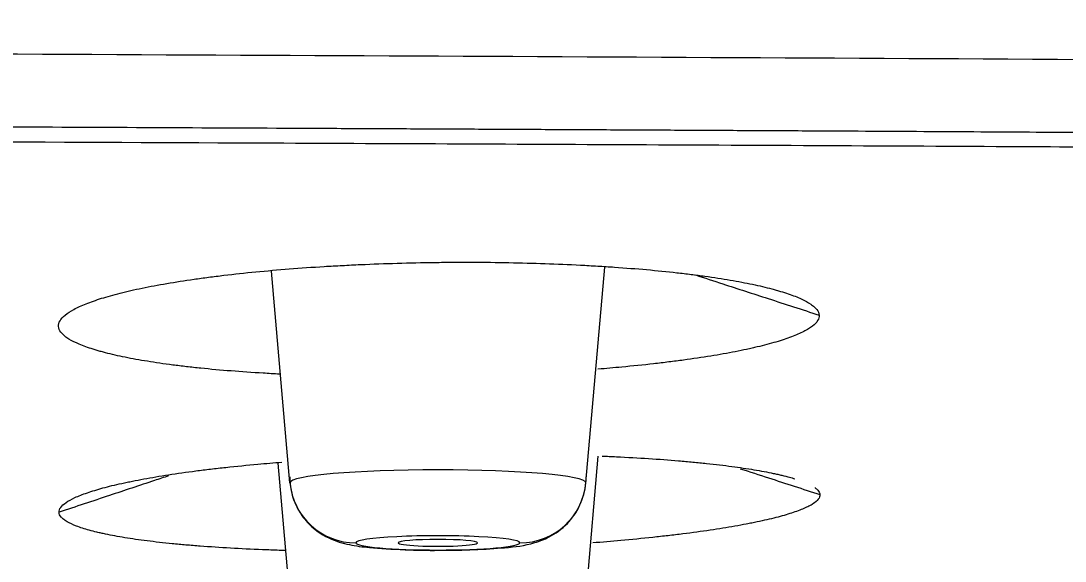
# Model space of a CAD drawing. Header units: millimetres. Extents: x 2433 to 4809, y -10272 to -6912.
# Drawn here: x 3248.48 to 3264.27, y -8013.98 to -8005.82 of the extents above; entities that cross this region are included whole.
import ezdxf

# ---------------------------------------------------------------- set-up
doc = ezdxf.new("R2010")
doc.units = ezdxf.units.MM
doc.layers.add('DIM', color=3, linetype='Continuous', lineweight=13)
doc.styles.add('ARIAL', font='arial.ttf')
doc.dimstyles.get("Standard").update_dxf_attribs({"dimtxt": 15, "dimasz": 15, "dimexe": 0.18, "dimexo": 0.0625, "dimgap": 4, "dimtad": 0, "dimtih": 1, "dimtoh": 1, "dimdec": 1, "dimdsep": 46, "dimtxsty": 'ARIAL', "dimcen": 0, "dimclrd": 3, "dimclre": 3, "dimclrt": 3, "dimadec": 0, "dimazin": 0, "dimtfac": 1, "dimtdec": 1, "dimtofl": 0, "dimtmove": 0, "dimatfit": 3, "dimfxl": 1, "dimtolj": 1, "dimtzin": 0, "dimarcsym": 0})

# ---------------------------------------------------------------- blocks, each defined once
blk = doc.blocks.new('*D46')
at = {"layer": 'Defpoints', "color": 0, "transparency": 16777216}
for p in [(3184.787, -7905.985), (3696.954, -9950.155), (3696.954, -9950.155)]:
    blk.add_point(p, dxfattribs=at)
at = {"layer": 'DIM', "color": 3, "lineweight": -2, "transparency": 16777216}
for p, q in [((3184.85, -7905.985), (3697.134, -7905.985)), ((3696.954, -7923.985), (3696.954, -8911.271)), ((3696.954, -9932.155), (3696.954, -8944.87)), ((3697.016, -9950.155), (3697.134, -9950.155))]:
    blk.add_line(p, q, dxfattribs=at)
at = {"layer": 'DIM', "color": 3, "transparency": 16777216}
for points in [[(3693.954, -7923.985), (3699.954, -7923.985), (3696.954, -7905.985)], [(3693.954, -9932.155), (3699.954, -9932.155), (3696.954, -9950.155)]]:
    blk.add_solid(points, dxfattribs=at)
at = {"layer": 'DIM', "color": 3, "transparency": 16777216, "insert": (3696.954, -8928.07), "char_height": 18, "attachment_point": 5, "style": 'ARIAL'}
blk.add_mtext('\\A1;(2280)', dxfattribs=at)

msp = doc.modelspace()

# ---------------------------------------------------------------- linework, layer by layer
at = {"linetype": 'Continuous', "lineweight": 18}
for p, q in [((3257.024, -8012.797), (3257.31, -8009.537)), ((3252.551, -8012.797), (3252.271, -8009.602)), ((3257.024, -8014.54), (3257.212, -8012.396)), ((3252.551, -8014.54), (3252.372, -8012.501))]:
    msp.add_line(p, q, dxfattribs=at)
at = {"linetype": 'Continuous', "lineweight": 13}
for centre, major_axis, ratio, start_param, end_param in [((3254.787, -8012.797), (-2.236, 0), 0.087156, 3.141593, 6.283185), ((3253.547, -8012.71), (1, 0), 0.996195, 3.228859, 4.712389), ((3256.028, -8012.71), (-1, 0), 0.996195, 1.570796, 3.054326), ((3254.787, -8013.706), (1.24, 0), 0.087156, 0, 3.141593), ((3254.787, -8013.706), (1.24, 0), 0.087156, 3.141593, 6.283185)]:
    msp.add_ellipse(centre, major_axis=major_axis, ratio=ratio, start_param=start_param, end_param=end_param, dxfattribs=at)
at = {"linetype": 'Continuous', "lineweight": 18}
for start_param, end_param in [(3.141593, 6.283185), (0, 3.141593)]:
    msp.add_ellipse((3254.787, -8013.706), major_axis=(-0.6, 0), ratio=0.087156, start_param=start_param, end_param=end_param, dxfattribs=at)
at = {"linetype": 'Continuous', "lineweight": 13}
for points, knots in [([(3088.856, -8006.517), (3090.849, -8006.505), (3092.842, -8006.49), (3096.829, -8006.464), (3098.823, -8006.452), (3104.806, -8006.415), (3108.796, -8006.392), (3120.771, -8006.33), (3128.759, -8006.295), (3144.741, -8006.238), (3152.735, -8006.217), (3168.729, -8006.188), (3176.729, -8006.181), (3192.726, -8006.179), (3200.723, -8006.185), (3216.716, -8006.211), (3224.713, -8006.23), (3240.698, -8006.283), (3248.686, -8006.317), (3260.659, -8006.377), (3264.65, -8006.399), (3270.633, -8006.434), (3272.627, -8006.446), (3276.614, -8006.472), (3278.608, -8006.486), (3280.601, -8006.498)], [0, 0, 0, 0, 0.03125, 0.03125, 0.0625, 0.0625, 0.125, 0.125, 0.25, 0.25, 0.375, 0.375, 0.5, 0.5, 0.625, 0.625, 0.75, 0.75, 0.875, 0.875, 0.9375, 0.9375, 0.96875, 0.96875, 1, 1, 1, 1]), ([(3280.526, -8007.606), (3280.519, -8007.606), (3280.499, -8007.605), (3280.457, -8007.605), (3280.395, -8007.605), (3280.312, -8007.604), (3280.209, -8007.603), (3280.085, -8007.602), (3279.941, -8007.601), (3279.776, -8007.6), (3279.59, -8007.599), (3279.384, -8007.598), (3279.157, -8007.596), (3278.909, -8007.594), (3278.641, -8007.593), (3278.353, -8007.591), (3278.044, -8007.589), (3277.714, -8007.587), (3277.364, -8007.584), (3276.993, -8007.582), (3276.601, -8007.579), (3276.189, -8007.577), (3275.756, -8007.574), (3275.303, -8007.571), (3274.829, -8007.568), (3274.335, -8007.565), (3273.82, -8007.561), (3273.284, -8007.558), (3272.727, -8007.555), (3272.151, -8007.551), (3271.553, -8007.547), (3270.935, -8007.543), (3270.296, -8007.54), (3269.637, -8007.536), (3268.957, -8007.531), (3268.256, -8007.527), (3267.535, -8007.523), (3266.793, -8007.519), (3266.03, -8007.514), (3265.247, -8007.51), (3264.443, -8007.505), (3263.619, -8007.501), (3262.774, -8007.496), (3261.908, -8007.491), (3261.022, -8007.486), (3260.115, -8007.481), (3259.187, -8007.476), (3258.239, -8007.471), (3257.27, -8007.466), (3256.28, -8007.461), (3255.27, -8007.456), (3254.239, -8007.451), (3252.039, -8007.44), (3248.746, -8007.425), (3244.434, -8007.406), (3240.329, -8007.389), (3236.431, -8007.375), (3230.323, -8007.353), (3221.659, -8007.327), (3210.09, -8007.302), (3197.687, -8007.286), (3184.666, -8007.281), (3171.625, -8007.289), (3159.16, -8007.308), (3147.654, -8007.335), (3139.153, -8007.362), (3133.041, -8007.385), (3128.698, -8007.402), (3123.462, -8007.425), (3119.206, -8007.445), (3116.239, -8007.46), (3114.87, -8007.467), (3113.536, -8007.474), (3112.237, -8007.481), (3110.973, -8007.488), (3109.745, -8007.494), (3108.552, -8007.501), (3107.394, -8007.507), (3106.272, -8007.514), (3105.185, -8007.52), (3104.133, -8007.526), (3103.117, -8007.533), (3102.135, -8007.538), (3101.189, -8007.544), (3100.278, -8007.55), (3099.403, -8007.555), (3098.562, -8007.561), (3097.757, -8007.566), (3096.987, -8007.571), (3096.252, -8007.575), (3095.553, -8007.58), (3094.888, -8007.584), (3094.259, -8007.588), (3093.665, -8007.592), (3093.106, -8007.596), (3092.583, -8007.6), (3092.094, -8007.603), (3091.641, -8007.606), (3091.223, -8007.609), (3090.84, -8007.611), (3090.492, -8007.614), (3090.179, -8007.616), (3089.902, -8007.618), (3089.66, -8007.62), (3089.453, -8007.621), (3089.281, -8007.622), (3089.144, -8007.623), (3089.042, -8007.624), (3088.976, -8007.625), (3088.943, -8007.625), (3088.933, -8007.625)], [0, 0, 0, 0, 0.00011, 0.000328, 0.000653, 0.001086, 0.001627, 0.002275, 0.003031, 0.003894, 0.004865, 0.005944, 0.007131, 0.008425, 0.009827, 0.011336, 0.012953, 0.014678, 0.01651, 0.01845, 0.020497, 0.022652, 0.024915, 0.027286, 0.029764, 0.03235, 0.035043, 0.037844, 0.040753, 0.043769, 0.046893, 0.050125, 0.053464, 0.056911, 0.060465, 0.064127, 0.067897, 0.071775, 0.07576, 0.079853, 0.084053, 0.088361, 0.092777, 0.0973, 0.101931, 0.10667, 0.111516, 0.11647, 0.121531, 0.126701, 0.131977, 0.137362, 0.142854, 0.166443, 0.188951, 0.210378, 0.230724, 0.249989, 0.305985, 0.366316, 0.430982, 0.499982, 0.569953, 0.634944, 0.694953, 0.74998, 0.767983, 0.79065, 0.817983, 0.849981, 0.857318, 0.86447, 0.871439, 0.878224, 0.884825, 0.891243, 0.897476, 0.903525, 0.909391, 0.915072, 0.92057, 0.925883, 0.931013, 0.935959, 0.940721, 0.945299, 0.949693, 0.953903, 0.957929, 0.961772, 0.96543, 0.968905, 0.972196, 0.975302, 0.978225, 0.980964, 0.983519, 0.98589, 0.988078, 0.990081, 0.9919, 0.993536, 0.994988, 0.996256, 0.997339, 0.998239, 0.998955, 0.999487, 0.999836, 1, 1, 1, 1]), ([(3258.68, -8009.657), (3258.818, -8009.702), (3259.184, -8009.821), (3259.807, -8010.023), (3260.293, -8010.181), (3260.549, -8010.264)], [0, 0, 0, 0, 0.22091, 0.588012, 1, 1, 1, 1]), ([(3250.717, -8012.693), (3250.646, -8012.717), (3250.347, -8012.816), (3249.795, -8013), (3249.314, -8013.159), (3249.06, -8013.244)], [0, 0, 0, 0, 0.130077, 0.53982, 1, 1, 1, 1]), ([(3259.356, -8012.585), (3259.5, -8012.631), (3259.901, -8012.762), (3260.303, -8012.892), (3260.562, -8012.976)], [0, 0, 0, 0, 0.357103, 1, 1, 1, 1])]:
    msp.add_open_spline(points, degree=3, knots=knots, dxfattribs=at)
at = {"linetype": 'Continuous', "lineweight": 18}
for points, knots in [([(3089.038, -8007.828), (3089.043, -8007.828), (3089.057, -8007.828), (3089.081, -8007.828), (3089.111, -8007.827), (3089.148, -8007.827), (3089.191, -8007.827), (3089.24, -8007.827), (3089.297, -8007.826), (3089.359, -8007.826), (3089.428, -8007.825), (3089.504, -8007.825), (3089.586, -8007.824), (3089.675, -8007.823), (3089.77, -8007.823), (3089.872, -8007.822), (3089.98, -8007.821), (3090.095, -8007.821), (3090.216, -8007.82), (3090.344, -8007.819), (3090.478, -8007.818), (3090.619, -8007.817), (3090.767, -8007.816), (3090.921, -8007.816), (3091.081, -8007.815), (3091.248, -8007.814), (3091.422, -8007.813), (3091.601, -8007.812), (3091.788, -8007.81), (3091.981, -8007.809), (3092.18, -8007.808), (3092.386, -8007.807), (3092.599, -8007.806), (3092.818, -8007.804), (3093.043, -8007.803), (3093.275, -8007.802), (3093.514, -8007.8), (3093.759, -8007.799), (3094.011, -8007.797), (3094.269, -8007.796), (3094.533, -8007.794), (3094.804, -8007.793), (3095.082, -8007.791), (3095.366, -8007.789), (3095.657, -8007.788), (3095.954, -8007.786), (3096.258, -8007.784), (3096.568, -8007.782), (3096.885, -8007.78), (3097.208, -8007.779), (3097.538, -8007.777), (3097.874, -8007.775), (3098.217, -8007.773), (3098.566, -8007.771), (3098.922, -8007.769), (3099.284, -8007.767), (3099.653, -8007.765), (3100.028, -8007.763), (3100.41, -8007.761), (3100.799, -8007.758), (3101.193, -8007.756), (3101.595, -8007.754), (3102.003, -8007.752), (3102.417, -8007.75), (3102.838, -8007.747), (3103.266, -8007.745), (3103.7, -8007.743), (3104.141, -8007.74), (3104.588, -8007.738), (3105.041, -8007.735), (3105.501, -8007.733), (3105.968, -8007.731), (3106.441, -8007.728), (3106.921, -8007.726), (3107.407, -8007.723), (3107.9, -8007.721), (3108.399, -8007.718), (3108.905, -8007.716), (3109.418, -8007.713), (3109.936, -8007.71), (3110.462, -8007.708), (3110.994, -8007.705), (3111.532, -8007.703), (3112.077, -8007.7), (3112.629, -8007.697), (3113.187, -8007.695), (3113.752, -8007.692), (3114.323, -8007.689), (3114.9, -8007.686), (3115.485, -8007.684), (3116.075, -8007.681), (3116.673, -8007.678), (3117.277, -8007.676), (3117.887, -8007.673), (3118.504, -8007.67), (3119.127, -8007.667), (3119.757, -8007.665), (3120.394, -8007.662), (3121.037, -8007.659), (3121.686, -8007.656), (3122.342, -8007.654), (3123.005, -8007.651), (3123.674, -8007.648), (3124.35, -8007.645), (3125.032, -8007.643), (3125.721, -8007.64), (3126.416, -8007.637), (3127.118, -8007.634), (3127.827, -8007.632), (3128.542, -8007.629), (3129.263, -8007.626), (3129.991, -8007.624), (3130.726, -8007.621), (3131.467, -8007.618), (3132.215, -8007.616), (3132.969, -8007.613), (3133.73, -8007.61), (3134.497, -8007.608), (3135.271, -8007.605), (3136.052, -8007.603), (3139.988, -8007.59), (3146.968, -8007.57), (3156.879, -8007.548), (3166.457, -8007.532), (3175.702, -8007.523), (3185.547, -8007.519), (3196.237, -8007.522), (3208.013, -8007.534), (3220.183, -8007.556), (3231.714, -8007.586), (3242.281, -8007.622), (3250.541, -8007.654), (3257.458, -8007.685), (3262.741, -8007.711), (3266.978, -8007.733), (3270.131, -8007.75), (3272.688, -8007.764), (3274.694, -8007.776), (3276.127, -8007.784), (3276.986, -8007.789), (3277.711, -8007.794), (3278.269, -8007.797), (3278.626, -8007.799), (3278.884, -8007.801), (3279.043, -8007.802), (3279.137, -8007.802), (3279.2, -8007.803), (3279.265, -8007.803), (3279.329, -8007.803), (3279.392, -8007.804), (3279.454, -8007.804), (3279.516, -8007.804), (3279.578, -8007.805), (3279.639, -8007.805), (3279.699, -8007.805), (3279.758, -8007.806), (3279.817, -8007.806), (3279.876, -8007.806), (3279.933, -8007.806), (3279.99, -8007.807), (3280.047, -8007.807), (3280.102, -8007.807), (3280.158, -8007.807), (3280.212, -8007.808), (3280.266, -8007.808), (3280.319, -8007.808), (3280.372, -8007.808), (3280.407, -8007.809), (3280.424, -8007.809)], [0, 0, 0, 0, 0.00009, 0.000214, 0.000373, 0.000565, 0.000792, 0.001052, 0.001347, 0.001676, 0.002038, 0.002435, 0.002866, 0.003331, 0.003831, 0.004364, 0.004931, 0.005533, 0.006168, 0.006838, 0.007542, 0.008279, 0.009051, 0.009857, 0.010697, 0.011572, 0.01248, 0.013422, 0.014398, 0.015409, 0.016453, 0.017532, 0.018645, 0.019791, 0.020972, 0.022187, 0.023436, 0.024719, 0.026036, 0.027387, 0.028773, 0.030192, 0.031646, 0.033133, 0.034655, 0.03621, 0.0378, 0.039424, 0.041082, 0.042774, 0.0445, 0.04626, 0.048054, 0.049882, 0.051745, 0.053641, 0.055572, 0.057536, 0.059535, 0.061568, 0.063634, 0.065735, 0.06787, 0.070039, 0.072242, 0.074479, 0.076751, 0.079056, 0.081395, 0.083769, 0.086176, 0.088618, 0.091093, 0.093603, 0.096147, 0.098725, 0.101337, 0.103983, 0.106663, 0.109377, 0.112125, 0.114907, 0.117724, 0.120574, 0.123459, 0.126377, 0.12933, 0.132317, 0.135337, 0.138392, 0.141481, 0.144604, 0.147761, 0.150952, 0.154177, 0.157437, 0.16073, 0.164057, 0.167419, 0.170814, 0.174244, 0.177708, 0.181205, 0.184737, 0.188303, 0.191903, 0.195537, 0.199205, 0.202907, 0.206644, 0.210414, 0.214218, 0.218057, 0.221929, 0.225836, 0.229776, 0.233751, 0.23776, 0.241803, 0.24588, 0.249991, 0.303491, 0.355239, 0.405237, 0.453486, 0.499984, 0.559382, 0.620846, 0.684379, 0.749981, 0.801489, 0.849982, 0.879494, 0.909989, 0.932861, 0.945993, 0.959494, 0.972996, 0.977496, 0.981997, 0.986498, 0.988888, 0.990758, 0.992108, 0.992938, 0.993249, 0.99359, 0.993928, 0.994262, 0.994594, 0.994922, 0.995247, 0.995568, 0.995886, 0.996201, 0.996513, 0.996822, 0.997127, 0.997429, 0.997728, 0.998023, 0.998315, 0.998604, 0.99889, 0.999172, 0.999451, 0.999727, 1, 1, 1, 1]), ([(3249.052, -8010.436), (3249.05, -8010.407), (3249.058, -8010.379), (3249.092, -8010.321), (3249.144, -8010.263), (3249.232, -8010.206), (3249.339, -8010.148), (3249.4, -8010.12), (3249.54, -8010.065), (3249.618, -8010.037), (3249.79, -8009.984), (3249.884, -8009.957), (3250.012, -8009.925), (3250.038, -8009.918), (3250.091, -8009.906), (3250.118, -8009.899), (3250.201, -8009.88), (3250.258, -8009.868), (3250.434, -8009.831), (3250.558, -8009.808), (3250.82, -8009.763), (3250.957, -8009.741), (3251.173, -8009.711), (3251.246, -8009.701), (3251.359, -8009.686), (3251.397, -8009.681), (3251.474, -8009.672), (3251.513, -8009.667), (3251.709, -8009.644), (3251.87, -8009.626), (3252.2, -8009.594), (3252.368, -8009.58), (3252.713, -8009.552), (3252.889, -8009.54), (3253.115, -8009.526), (3253.16, -8009.524), (3253.251, -8009.518), (3253.297, -8009.516), (3253.434, -8009.509), (3253.526, -8009.504), (3253.802, -8009.492), (3253.987, -8009.485), (3254.359, -8009.474), (3254.546, -8009.47), (3254.828, -8009.466), (3254.922, -8009.466), (3255.064, -8009.465), (3255.111, -8009.465), (3255.206, -8009.465), (3255.253, -8009.465), (3255.489, -8009.465), (3255.676, -8009.467), (3256.045, -8009.474), (3256.227, -8009.479), (3256.587, -8009.491), (3256.765, -8009.499), (3256.985, -8009.51), (3257.029, -8009.513), (3257.116, -8009.518), (3257.246, -8009.525), (3257.373, -8009.533), (3257.623, -8009.551), (3257.785, -8009.563), (3258.099, -8009.591), (3258.252, -8009.606), (3258.472, -8009.631), (3258.544, -8009.639), (3258.651, -8009.653), (3258.686, -8009.657), (3258.755, -8009.666), (3258.79, -8009.671), (3258.958, -8009.694), (3259.085, -8009.714), (3259.325, -8009.755), (3259.549, -8009.798), (3259.745, -8009.844), (3259.859, -8009.874), (3259.881, -8009.88), (3259.924, -8009.893), (3259.988, -8009.911), (3260.046, -8009.93), (3260.156, -8009.967), (3260.222, -8009.993), (3260.335, -8010.045), (3260.383, -8010.071), (3260.442, -8010.112), (3260.46, -8010.125), (3260.491, -8010.153), (3260.504, -8010.167), (3260.535, -8010.208), (3260.547, -8010.236), (3260.549, -8010.264)], [0, 0, 0, 0, 0.03125, 0.03125, 0.0625, 0.09375, 0.09375, 0.125, 0.125, 0.15625, 0.15625, 0.1875, 0.1875, 0.195312, 0.195312, 0.203125, 0.203125, 0.21875, 0.21875, 0.25, 0.25, 0.28125, 0.28125, 0.296875, 0.296875, 0.304687, 0.304687, 0.3125, 0.3125, 0.34375, 0.34375, 0.375, 0.375, 0.40625, 0.40625, 0.414062, 0.414062, 0.421875, 0.421875, 0.4375, 0.4375, 0.46875, 0.46875, 0.5, 0.5, 0.515625, 0.515625, 0.523437, 0.523437, 0.53125, 0.53125, 0.5625, 0.5625, 0.59375, 0.59375, 0.625, 0.625, 0.632813, 0.632813, 0.640625, 0.65625, 0.65625, 0.6875, 0.6875, 0.71875, 0.71875, 0.734375, 0.734375, 0.742188, 0.742188, 0.75, 0.75, 0.78125, 0.78125, 0.8125, 0.84375, 0.84375, 0.851563, 0.851563, 0.859375, 0.875, 0.875, 0.90625, 0.90625, 0.9375, 0.9375, 0.953125, 0.953125, 0.96875, 0.96875, 1, 1, 1, 1]), ([(3260.549, -8010.264), (3260.552, -8010.292), (3260.544, -8010.32), (3260.51, -8010.375), (3260.484, -8010.403), (3260.431, -8010.444), (3260.412, -8010.458), (3260.367, -8010.486), (3260.343, -8010.499), (3260.263, -8010.54), (3260.201, -8010.567), (3260.061, -8010.62), (3259.983, -8010.646), (3259.811, -8010.696), (3259.716, -8010.721), (3259.588, -8010.752), (3259.562, -8010.758), (3259.509, -8010.77), (3259.481, -8010.776), (3259.398, -8010.794), (3259.341, -8010.805), (3259.165, -8010.84), (3259.041, -8010.862), (3258.78, -8010.904), (3258.643, -8010.925), (3258.427, -8010.954), (3258.353, -8010.963), (3258.24, -8010.977), (3258.202, -8010.982), (3258.125, -8010.991), (3258.086, -8010.996), (3257.891, -8011.018), (3257.73, -8011.034), (3257.448, -8011.061), (3257.329, -8011.071), (3257.207, -8011.081)], [0, 0, 0, 0, 0.085379, 0.085379, 0.170758, 0.170758, 0.213447, 0.213447, 0.256137, 0.256137, 0.341515, 0.341515, 0.426894, 0.426894, 0.512273, 0.512273, 0.533618, 0.533618, 0.554963, 0.554963, 0.597652, 0.597652, 0.683031, 0.683031, 0.76841, 0.76841, 0.811099, 0.811099, 0.832444, 0.832444, 0.853789, 0.853789, 0.939167, 0.939167, 1, 1, 1, 1]), ([(3252.393, -8011.156), (3252.31, -8011.152), (3252.228, -8011.147), (3251.98, -8011.132), (3251.818, -8011.121), (3251.504, -8011.096), (3251.351, -8011.082), (3251.13, -8011.06), (3251.058, -8011.052), (3250.952, -8011.04), (3250.916, -8011.035), (3250.847, -8011.027), (3250.813, -8011.023), (3250.644, -8011.001), (3250.517, -8010.982), (3250.277, -8010.943), (3250.165, -8010.923), (3249.954, -8010.88), (3249.856, -8010.858), (3249.742, -8010.828), (3249.72, -8010.822), (3249.677, -8010.81), (3249.613, -8010.792), (3249.555, -8010.774), (3249.445, -8010.737), (3249.379, -8010.711), (3249.266, -8010.659), (3249.218, -8010.633), (3249.169, -8010.599), (3249.159, -8010.592), (3249.142, -8010.578), (3249.134, -8010.571), (3249.111, -8010.55), (3249.098, -8010.536), (3249.066, -8010.494), (3249.054, -8010.465), (3249.052, -8010.436)], [0, 0, 0, 0, 0.042354, 0.042354, 0.129413, 0.129413, 0.216471, 0.216471, 0.260001, 0.260001, 0.281766, 0.281766, 0.30353, 0.30353, 0.390589, 0.390589, 0.477648, 0.477648, 0.564706, 0.564706, 0.586471, 0.586471, 0.608236, 0.651765, 0.651765, 0.738824, 0.738824, 0.825883, 0.825883, 0.847647, 0.847647, 0.869412, 0.869412, 0.912941, 0.912941, 1, 1, 1, 1]), ([(3257.268, -8012.394), (3257.341, -8012.398), (3257.414, -8012.401), (3257.653, -8012.412), (3257.814, -8012.421), (3258.127, -8012.442), (3258.279, -8012.453), (3258.499, -8012.471), (3258.571, -8012.478), (3258.677, -8012.488), (3258.712, -8012.491), (3258.781, -8012.498), (3258.815, -8012.502), (3258.983, -8012.519), (3259.11, -8012.535), (3259.348, -8012.567), (3259.46, -8012.583), (3259.67, -8012.618), (3259.767, -8012.637), (3259.88, -8012.66), (3259.902, -8012.665), (3259.945, -8012.675), (3260.008, -8012.689), (3260.066, -8012.704), (3260.13, -8012.722), (3260.156, -8012.729), (3260.181, -8012.737)], [0, 0, 0, 0, 0.055317, 0.055317, 0.183366, 0.183366, 0.311415, 0.311415, 0.37544, 0.37544, 0.407452, 0.407452, 0.439465, 0.439465, 0.567514, 0.567514, 0.695563, 0.695563, 0.823612, 0.823612, 0.855624, 0.855624, 0.887637, 0.951661, 0.951661, 1, 1, 1, 1]), ([(3249.06, -8013.244), (3249.059, -8013.219), (3249.067, -8013.195), (3249.103, -8013.146), (3249.13, -8013.121), (3249.202, -8013.072), (3249.247, -8013.047), (3249.355, -8012.997), (3249.417, -8012.973), (3249.559, -8012.924), (3249.637, -8012.9), (3249.811, -8012.853), (3249.906, -8012.83), (3250.035, -8012.801), (3250.061, -8012.796), (3250.115, -8012.784), (3250.142, -8012.779), (3250.226, -8012.762), (3250.283, -8012.751), (3250.46, -8012.718), (3250.585, -8012.697), (3250.847, -8012.657), (3250.985, -8012.637), (3251.202, -8012.609), (3251.276, -8012.6), (3251.389, -8012.587), (3251.427, -8012.582), (3251.504, -8012.573), (3251.544, -8012.569), (3251.74, -8012.548), (3251.901, -8012.532), (3252.186, -8012.506), (3252.306, -8012.495), (3252.429, -8012.486)], [0, 0, 0, 0, 0.085321, 0.085321, 0.170641, 0.170641, 0.255962, 0.255962, 0.341282, 0.341282, 0.426603, 0.426603, 0.511924, 0.511924, 0.533254, 0.533254, 0.554584, 0.554584, 0.597244, 0.597244, 0.682565, 0.682565, 0.767885, 0.767885, 0.810546, 0.810546, 0.831876, 0.831876, 0.853206, 0.853206, 0.938527, 0.938527, 1, 1, 1, 1]), ([(3252.547, -8012.71), (3252.549, -8012.848), (3252.593, -8013.072), (3252.757, -8013.347), (3252.944, -8013.525), (3253.132, -8013.636), (3253.305, -8013.7), (3253.501, -8013.747), (3253.781, -8013.784), (3254.238, -8013.811), (3254.64, -8013.821), (3254.817, -8013.818), (3254.826, -8013.818)], [0, 0, 0, 0, 0.122527, 0.215408, 0.294634, 0.364592, 0.427727, 0.496738, 0.634659, 0.831916, 0.991471, 1, 1, 1, 1]), ([(3254.826, -8013.818), (3255.004, -8013.818), (3255.349, -8013.812), (3255.853, -8013.777), (3256.143, -8013.745), (3256.49, -8013.621), (3256.752, -8013.432), (3256.952, -8013.143), (3257.021, -8012.887), (3257.028, -8012.739), (3257.028, -8012.71)], [0, 0, 0, 0, 0.162675, 0.337768, 0.550867, 0.638384, 0.752048, 0.857541, 0.972916, 1, 1, 1, 1]), ([(3260.488, -8012.871), (3260.488, -8012.872), (3260.489, -8012.873), (3260.505, -8012.885), (3260.518, -8012.896), (3260.549, -8012.93), (3260.56, -8012.953), (3260.562, -8012.976)], [0, 0, 0, 0, 0.021205, 0.021205, 0.34747, 0.34747, 1, 1, 1, 1]), ([(3260.562, -8012.976), (3260.563, -8013), (3260.555, -8013.023), (3260.519, -8013.07), (3260.492, -8013.093), (3260.438, -8013.128), (3260.418, -8013.14), (3260.384, -8013.157), (3260.372, -8013.163), (3260.347, -8013.175), (3260.334, -8013.181), (3260.266, -8013.21), (3260.204, -8013.233), (3260.062, -8013.279), (3259.983, -8013.302), (3259.809, -8013.346), (3259.714, -8013.368), (3259.585, -8013.395), (3259.558, -8013.401), (3259.505, -8013.412), (3259.477, -8013.417), (3259.394, -8013.433), (3259.336, -8013.444), (3259.159, -8013.475), (3259.034, -8013.495), (3258.771, -8013.534), (3258.633, -8013.553), (3258.417, -8013.58), (3258.343, -8013.589), (3258.229, -8013.602), (3258.191, -8013.606), (3258.114, -8013.615), (3258.075, -8013.619), (3257.878, -8013.64), (3257.717, -8013.656), (3257.413, -8013.684), (3257.272, -8013.696), (3257.128, -8013.707)], [0, 0, 0, 0, 0.084452, 0.084452, 0.168905, 0.168905, 0.211131, 0.211131, 0.232244, 0.232244, 0.253357, 0.253357, 0.337809, 0.337809, 0.422262, 0.422262, 0.506714, 0.506714, 0.527827, 0.527827, 0.54894, 0.54894, 0.591166, 0.591166, 0.675619, 0.675619, 0.760071, 0.760071, 0.802297, 0.802297, 0.82341, 0.82341, 0.844523, 0.844523, 0.928976, 0.928976, 1, 1, 1, 1]), ([(3252.481, -8013.821), (3252.45, -8013.821), (3252.333, -8013.817), (3252.219, -8013.813), (3251.969, -8013.803), (3251.808, -8013.795), (3251.494, -8013.777), (3251.343, -8013.767), (3251.122, -8013.75), (3251.05, -8013.745), (3250.944, -8013.735), (3250.909, -8013.732), (3250.84, -8013.726), (3250.67, -8013.709), (3250.511, -8013.692), (3250.272, -8013.661), (3250.16, -8013.645), (3249.951, -8013.611), (3249.853, -8013.593), (3249.74, -8013.569), (3249.718, -8013.564), (3249.675, -8013.555), (3249.612, -8013.54), (3249.554, -8013.525), (3249.445, -8013.495), (3249.38, -8013.474), (3249.268, -8013.431), (3249.221, -8013.409), (3249.172, -8013.38), (3249.163, -8013.375), (3249.146, -8013.363), (3249.138, -8013.357), (3249.116, -8013.34), (3249.103, -8013.328), (3249.072, -8013.292), (3249.061, -8013.268), (3249.06, -8013.244)], [0, 0, 0, 0, 0.015242, 0.058058, 0.058058, 0.143689, 0.143689, 0.22932, 0.22932, 0.272136, 0.272136, 0.293543, 0.293543, 0.314951, 0.400582, 0.400582, 0.486213, 0.486213, 0.571844, 0.571844, 0.593252, 0.593252, 0.61466, 0.657476, 0.657476, 0.743107, 0.743107, 0.828738, 0.828738, 0.850146, 0.850146, 0.871553, 0.871553, 0.914369, 0.914369, 1, 1, 1, 1])]:
    msp.add_open_spline(points, degree=3, knots=knots, dxfattribs=at)

# ---------------------------------------------------------------- dimensions: what is measured, and where the dimension line sits
at = {"layer": 'DIM', "color": 3}
dim = msp.add_linear_dim(base=(3696.954, -9950.155), p1=(3184.787, -7905.985), p2=(3696.954, -9950.155), angle=90, text='(2280)', dimstyle='Standard', override={"dimtxt": 18, "dimasz": 18, "dimgap": 5}, dxfattribs=at)
dim.commit()
dim.dimension.update_dxf_attribs({"geometry": '*D46', "text_midpoint": (3696.954, -8928.07)})

doc.saveas('drawing.dxf')
